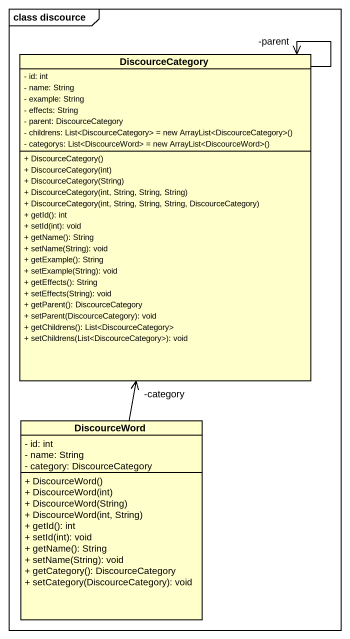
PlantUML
@startuml
mainframe class discource
hide circle
hide empty members
skinparam classAttributeIconSize 0
class DiscourceCategory {
  - id: int
  - name: String
  - example: String
  - effects: String
  - parent: DiscourceCategory
  {field} - childrens: List<DiscourceCategory> = new ArrayList<DiscourceCategory>()
  {field} - categorys: List<DiscourceWord> = new ArrayList<DiscourceWord>()
  + DiscourceCategory()
  + DiscourceCategory(int)
  + DiscourceCategory(String)
  + DiscourceCategory(int, String, String, String)
  + DiscourceCategory(int, String, String, String, DiscourceCategory)
  + getId(): int
  + setId(int): void
  + getName(): String
  + setName(String): void
  + getExample(): String
  + setExample(String): void
  + getEffects(): String
  + setEffects(String): void
  + getParent(): DiscourceCategory
  + setParent(DiscourceCategory): void
  + getChildrens(): List<DiscourceCategory>
  + setChildrens(List<DiscourceCategory>): void
}
class DiscourceWord {
  - id: int
  - name: String
  - category: DiscourceCategory
  + DiscourceWord()
  + DiscourceWord(int)
  + DiscourceWord(String)
  + DiscourceWord(int, String)
  + getId(): int
  + setId(int): void
  + getName(): String
  + setName(String): void
  + getCategory(): DiscourceCategory
  + setCategory(DiscourceCategory): void
}
DiscourceCategory --> "-parent" DiscourceCategory
DiscourceWord -up-> "-category" DiscourceCategory
@enduml
